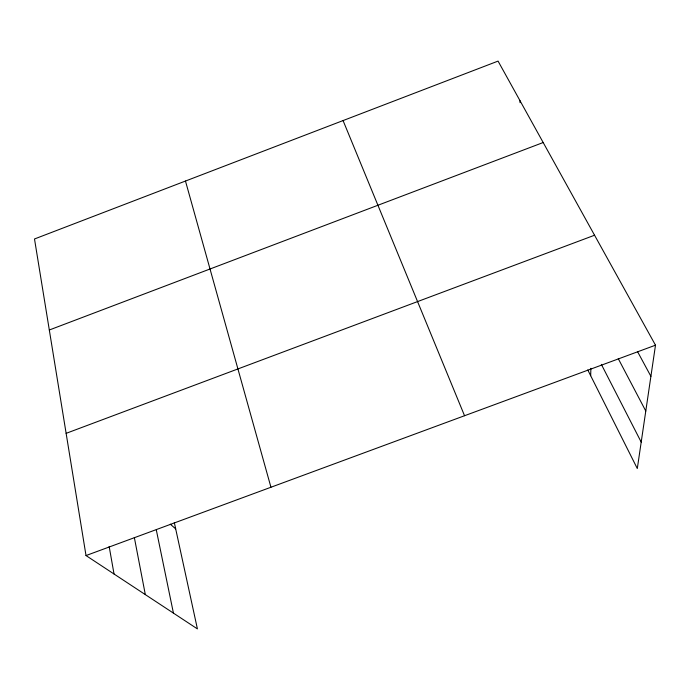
<?xml version="1.0" encoding="UTF-8"?>
<svg xmlns="http://www.w3.org/2000/svg" width="690" height="690" viewBox="0 0 690 690"><rect width="100%" height="100%" fill="white"/><g stroke="black" fill="none" stroke-linecap="round" stroke-linejoin="round"><path stroke-width="1.03" d="M590.675 375.714L590.882 368.313M174.337 522.658L197.409 628.9L86.017 555.562L34.5 238.973L498.059 61.1L655.5 345.19L637.301 468.545L587.777 369.935M49.309 330.001L543.185 142.528M66.128 433.346L594.564 235.23M86.017 555.562L655.5 345.19M170.283 524.176L175.691 528.894M637.612 351.736L650.903 376.335M618.275 358.679L645.788 411.033M601.352 364.372L641.2 442.1M343.068 120.569L464.543 415.725M185.472 181.039L270.946 487.243M156.302 529.903L173.432 613.117M134.334 537.458L145.323 594.607M109.158 546.428L114.031 574.002M519.915 100.533L520.07 102.681"/></g></svg>
